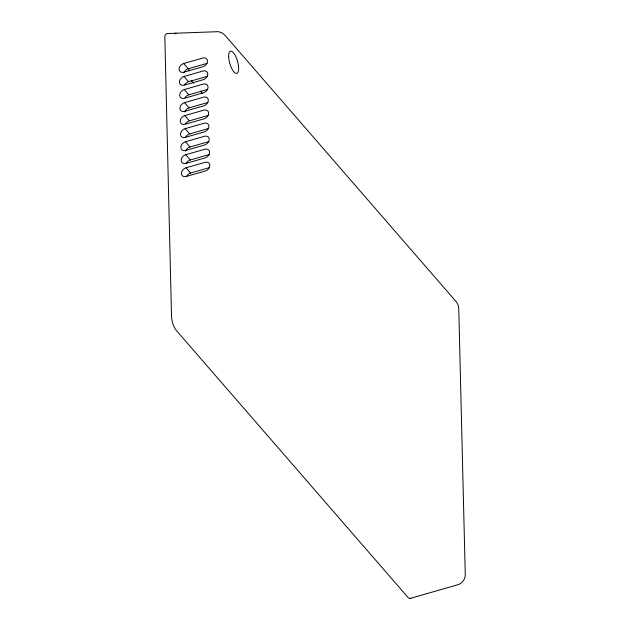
<?xml version="1.0" encoding="UTF-8"?>
<svg xmlns="http://www.w3.org/2000/svg" width="630" height="630" viewBox="0 0 630 630"><rect width="100%" height="100%" fill="white"/><g stroke="black" fill="none" stroke-linecap="round" stroke-linejoin="round"><path stroke-width="0.94" d="M183.692 63.512L202.553 58.094A5.253 3.945 -41 0 1 207.475 61.023A5.253 3.945 -41 0 1 202.844 66.764L183.952 72.19A5.253 3.945 -41 0 1 179.07 69.237A5.253 3.945 -41 0 1 183.692 63.512L188.252 68.764L207.105 63.346M184.015 76.474L202.868 71.056A5.253 3.945 -41 0 1 207.79 73.986A5.253 3.945 -41 0 1 203.159 79.726L184.267 85.152A5.253 3.945 -41 0 1 179.385 82.199A5.253 3.945 -41 0 1 184.015 76.474L188.567 81.719L207.427 76.309M184.275 89.562L203.128 84.144A5.253 3.945 -41 0 1 208.05 87.066A5.253 3.945 -41 0 1 203.419 92.815L184.527 98.233A5.253 3.945 -41 0 1 179.644 95.287A5.253 3.945 -41 0 1 184.275 89.562L188.827 94.807L207.687 89.389M184.535 102.627L203.395 97.209A5.253 3.945 -41 0 1 208.317 100.138A5.253 3.945 -41 0 1 203.687 105.879L184.795 111.305A5.253 3.945 -41 0 1 179.904 108.352A5.253 3.945 -41 0 1 184.535 102.627L189.087 107.872L207.947 102.462M184.85 115.589L203.71 110.171A5.253 3.945 -41 0 1 208.632 113.101A5.253 3.945 -41 0 1 204.002 118.842L185.11 124.26A5.253 3.945 -41 0 1 180.227 121.314A5.253 3.945 -41 0 1 184.85 115.589L189.41 120.834L208.262 115.416M185.11 128.67L203.97 123.26A5.253 3.945 -41 0 1 208.892 126.181A5.253 3.945 -41 0 1 204.262 131.922L185.37 137.348A5.253 3.945 -41 0 1 180.487 134.403A5.253 3.945 -41 0 1 185.11 128.67L189.669 133.922L208.522 128.504M185.464 141.75L204.325 136.332A5.253 3.945 -41 0 1 209.239 139.262A5.253 3.945 -41 0 1 204.616 145.002L185.724 150.428A5.253 3.945 -41 0 1 180.834 147.475A5.253 3.945 -41 0 1 185.464 141.75L190.016 146.995L208.876 141.585M185.779 154.712L204.64 149.294A5.253 3.945 -41 0 1 209.562 152.224A5.253 3.945 -41 0 1 204.931 157.965L186.039 163.39A5.253 3.945 -41 0 1 181.149 160.437A5.253 3.945 -41 0 1 185.779 154.712L190.331 159.957L209.191 154.547M186.039 167.8L204.9 162.382A5.253 3.945 -41 0 1 209.821 165.304A5.253 3.945 -41 0 1 205.191 171.053L186.299 176.471A5.253 3.945 -41 0 1 181.409 173.526A5.253 3.945 -41 0 1 186.039 167.8L190.599 173.045L209.451 167.627M409.909 598.5L457.254 584.9C461.743 583.837 465.129 579.631 465.271 575.025L458.766 308.897L458.207 305.156L456.38 301.927L225.012 35.304L222.398 33.044L218.468 31.658L166.816 33.54L165.233 34.918L164.832 36.556L171.518 316.481A10.513 3.662 74 0 0 176.29 330.411L407.657 597.043A10.513 3.662 74 0 0 410.815 598.209M191.055 80.333L193.544 83.199M200.371 91.067L202.238 93.216M188.961 68.528L189.008 70.466M174.762 33.941A5.78 2.016 74 0 1 176.227 33.469M186.48 162.965A5.253 3.945 -41 0 1 190.331 159.957M185.551 123.842A5.253 3.945 -41 0 1 189.41 120.834M183.889 72.852A5.253 3.945 -41 0 1 188.252 68.764M184.724 111.967A5.253 3.945 -41 0 1 189.087 107.872M185.653 151.09A5.253 3.945 -41 0 1 190.016 146.995M184.968 97.815A5.253 3.945 -41 0 1 188.827 94.807M184.708 84.727A5.253 3.945 -41 0 1 188.567 81.719M185.811 136.93A5.253 3.945 -41 0 1 189.669 133.922M186.74 176.053A5.253 3.945 -41 0 1 190.599 173.045M228.627 56.519A11.56 4.024 74 0 0 236.345 73.458A11.56 4.024 74 0 0 235.943 56.905A11.56 4.024 74 0 0 228.627 56.519"/></g></svg>
